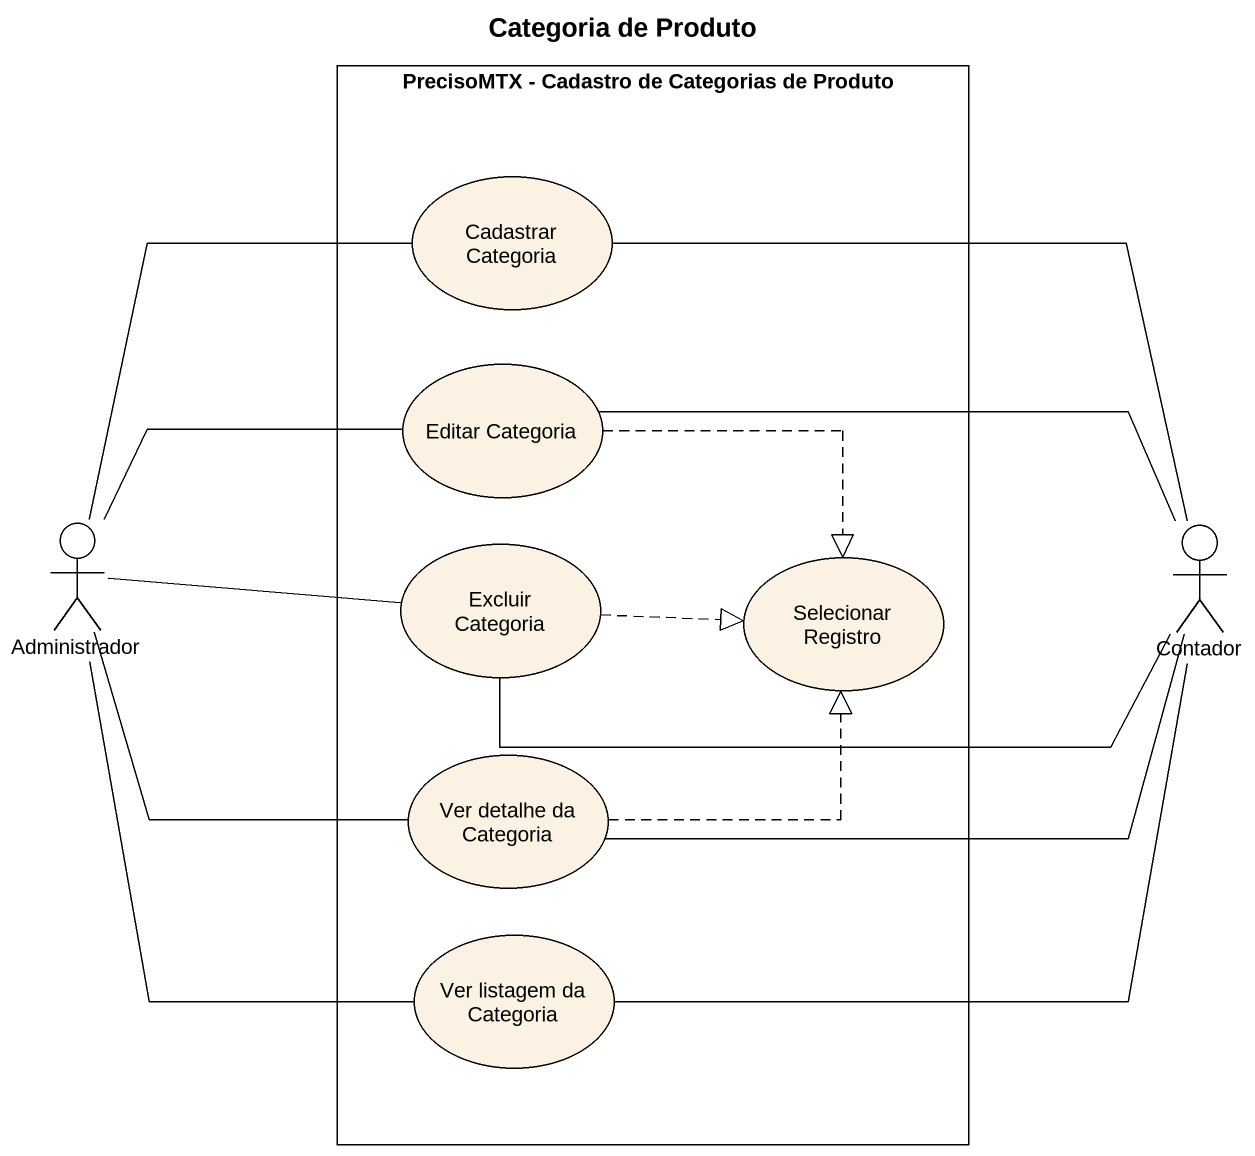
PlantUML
@startuml
title Categoria de Produto
rectangle "PrecisoMTX - Cadastro de Categorias de Produto" as PrecisoMTX_Cadastro_de {
  usecase "Cadastrar Categoria" as Cadastrar_Categoria
  usecase "Editar Categoria" as Editar_Categoria
  usecase "Excluir Categoria" as Excluir_Categoria
  usecase "Selecionar Registro" as Selecionar_Registro
  usecase "Ver detalhe da Categoria" as Ver_detalhe_da_Categoria
  usecase "Ver listagem da Categoria" as Ver_listagem_da_Categoria
}
actor Administrador
actor Contador
Editar_Categoria .right.|> Selecionar_Registro
Administrador -up- Cadastrar_Categoria
Administrador -right- Editar_Categoria
Administrador -right- Excluir_Categoria
Administrador -right- Ver_detalhe_da_Categoria
Administrador -- Ver_listagem_da_Categoria
Excluir_Categoria .right.|> Selecionar_Registro
Contador -left- Cadastrar_Categoria
Contador -left- Editar_Categoria
Contador -left- Excluir_Categoria
Contador -left- Ver_detalhe_da_Categoria
Contador -left- Ver_listagem_da_Categoria
Ver_detalhe_da_Categoria .right.|> Selecionar_Registro
@enduml
